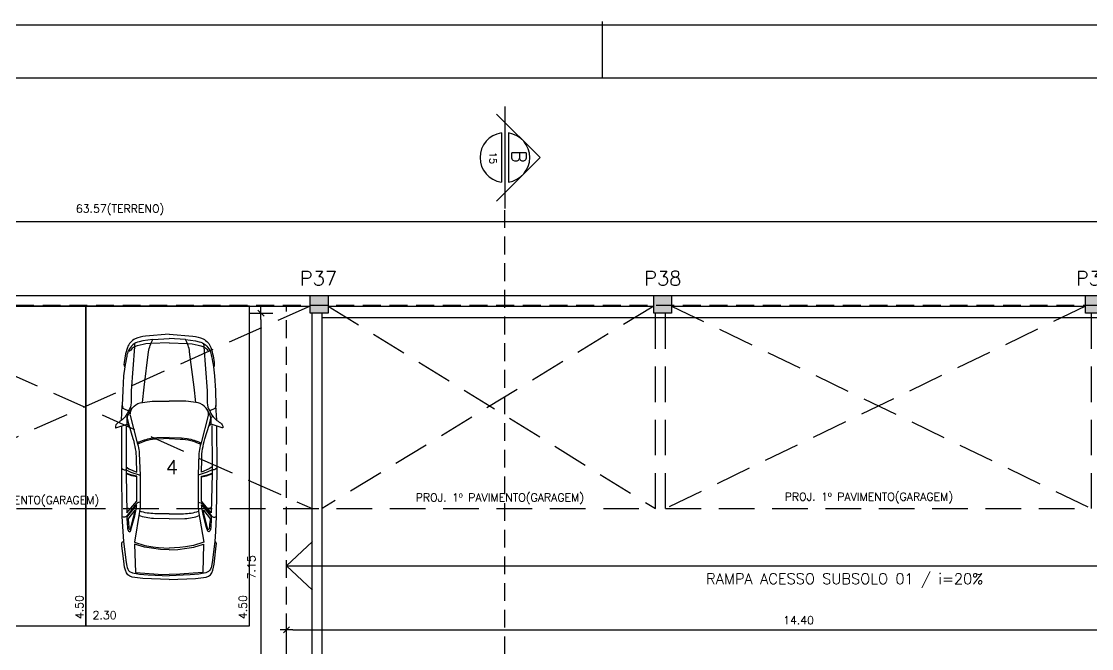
# Model space of a CAD drawing. Header units: millimetres. Extents: x 963.8 to 1035.8, y -131.7 to -87.
# Drawn here: x 999.09 to 1014.13, y -95.83 to -87.01 of the extents above; entities that cross this region are included whole.
import ezdxf
from ezdxf.enums import TextEntityAlignment as Align

# ---------------------------------------------------------------- set-up
doc = ezdxf.new("R2010")
doc.units = ezdxf.units.MM
doc.linetypes.add('BORDER2', pattern=[0.875, 0.25, -0.125, 0.25, -0.125, 0, -0.125])
doc.linetypes.add('DASHED2', pattern=[0.375, 0.25, -0.125])
for name, color, linetype in [('CERCADURA', 5, 'Continuous'), ('COTA', 11, 'Continuous'), ('EM VISTA', 2, 'Continuous'), ('HACHURA 1', 8, 'Continuous'), ('HACHURA PILAR VIGA', 8, 'Continuous'), ('IND CORTE', 3, 'Continuous'), ('INDICACOES', 2, 'Continuous'), ('LINHA', 1, 'Continuous'), ('PAREDE', 7, 'Continuous'), ('PILAR', 21, 'Continuous'), ('PISO', 1, 'Continuous'), ('PROJECAO', 1, 'DASHED2'), ('TEXTO 1', 3, 'Continuous'), ('TEXTO 2', 2, 'Continuous')]:
    doc.layers.add(name, color=color, linetype=linetype)
doc.styles.add('ROMANS', font='romans.shx')
doc.dimstyles.new('Copy of TICK75', dxfattribs={"dimtxt": 0.1125, "dimasz": 0.08800000000000001, "dimexe": 0.18, "dimexo": 0.0625, "dimgap": 0.07900000000000001, "dimtad": 1, "dimrnd": 0.005, "dimzin": 4, "dimdsep": 46, "dimtxsty": 'ROMANS', "dimblk1": 'TICK', "dimblk2": 'TICK', "dimsah": 1, "dimcen": 0.09, "dimse1": 1, "dimse2": 1, "dimclrd": 256, "dimclrt": 2, "dimaunit": 1, "dimadec": 0, "dimazin": 0, "dimtfac": 1, "dimtix": 1, "dimtmove": 2, "dimatfit": 3, "dimldrblk": 'TICK', "dimfxl": 1, "dimtolj": 1, "dimtzin": 0, "dimlwd": -1, "dimarcsym": 0})

# ---------------------------------------------------------------- blocks, each defined once
blk = doc.blocks.new('IND CORTE')
at = {"layer": 'IND CORTE', "color": 2}
for p, q in [((-0.01223641295382549, -0.002336918017165956), (0, 0.009899494936629338)), ((0.01223641295382549, -0.002336918017165956), (0, 0.009899494936629338)), ((-0.006928203230472718, 0.0009999999999976694), (0.006928203230017971, 0.0009999999999976694)), ((-0.006928203230472718, -0.001000000000002998), (0.006928203230017971, -0.001000000000002998))]:
    blk.add_line(p, q, dxfattribs=at)
at = {"layer": 'IND CORTE', "color": 7}
blk.add_line((-0.0143468238998139, 0), (0.0143468238998139, 1.77635683940025e-15), dxfattribs=at)
at = {"layer": 'IND CORTE', "color": 2}
for start, end in [(8.213210701578635, 171.7867892984214), (188.2132107015786, 351.786789298451)]:
    blk.add_arc((0, 0), 0.006999999999999998, start, end, dxfattribs=at)
at = {"layer": 'IND CORTE', "color": 7, "style": 'ROMANS'}
blk.add_attdef('A', text='', height=0.004, dxfattribs=at).set_placement((-0.0002638541395754146, 0.003983850563503921), align=Align.MIDDLE)
at = {"layer": 'IND CORTE', "style": 'ROMANS'}
blk.add_attdef('00/00', text='', height=0.002, dxfattribs=at).set_placement((0.0001095410193556745, -0.003320245139761369), align=Align.MIDDLE)
blk = doc.blocks.new('TICK')
at = {"layer": 'COTA'}
for p, q in [((0, 1.907592907288972), (0, -1.907600000000002)), ((-1, 0), (1, 0))]:
    blk.add_line(p, q, dxfattribs=at)
at = {"layer": 'COTA', "color": 2}
blk.add_line((0.5, 0.5), (-0.5, -0.5), dxfattribs=at)
blk = doc.blocks.new('*D114')
at = {"layer": 'COTA'}
blk.add_line((1002.901166401522, -95.5703805272799), (1017.125166401521, -95.5703805272799), dxfattribs=at)
at = {"layer": 'Defpoints', "color": 0}
for p in [(1017.213166401521, -95.5703805272799), (1002.813166401522, -95.83411532405012), (1017.213166401521, -95.83411532405012)]:
    blk.add_point(p, dxfattribs=at)
at = {"layer": 'COTA', "xscale": 0.08800000000000001, "yscale": 0.08800000000000001, "zscale": 0.08800000000000001, "rotation": 180}
blk.add_blockref('TICK', (1002.813166401522, -95.5703805272799), dxfattribs=at)
at = {"layer": 'COTA', "xscale": 0.08800000000000001, "yscale": 0.08800000000000001, "zscale": 0.08800000000000001}
blk.add_blockref('TICK', (1017.213166401521, -95.5703805272799), dxfattribs=at)
at = {"layer": 'COTA', "color": 2, "insert": (1010.013166401522, -95.4351305272799), "char_height": 0.1125, "attachment_point": 5, "style": 'ROMANS'}
blk.add_mtext('\\A1;14.40', dxfattribs=at)
blk = doc.blocks.new('*D89')
at = {"layer": 'COTA'}
blk.add_line((1002.45414283476, -91.20311861742852), (1002.45414283476, -98.17711861741802), dxfattribs=at)
at = {"layer": 'Defpoints', "color": 0}
for p in [(1003.148166401522, -91.11511861742852), (1002.45414283476, -98.26511861741801), (1003.173166401522, -98.26511861741801)]:
    blk.add_point(p, dxfattribs=at)
at = {"layer": 'COTA', "xscale": 0.08800000000000001, "yscale": 0.08800000000000001, "zscale": 0.08800000000000001}
for p, rotation in [((1002.45414283476, -91.11511861742852), 90), ((1002.45414283476, -98.26511861741801), 270)]:
    blk.add_blockref('TICK', p, dxfattribs=dict(at, rotation=rotation))
at = {"layer": 'COTA', "color": 2, "insert": (1002.31889283476, -94.69011861742327), "char_height": 0.1125, "attachment_point": 5, "rotation": 90, "style": 'ROMANS'}
blk.add_mtext('\\A1;7.15', dxfattribs=at)
blk = doc.blocks.new('VECTRA_P')
for p, q in [((1.15162914757218, 0.6822805562241001), (1.170250023715052, 0.6528511176516076)), ((1.961916044578647, 0.7454139204326111), (1.979962422656069, 0.7223204870060727)), ((1.979962422656069, 0.7223204870060727), (1.985978891584992, 0.7042858849629283)), ((1.985978891584992, 0.7042858849629283), (1.989588754992653, 0.6790374284784093)), ((1.989588754992653, 0.6790374284784093), (1.990423900686153, 0.671493906475348)), ((1.990423900686153, 0.671493906475348), (2.026474363584001, 0.5958986722658892)), ((2.068383374160682, 0.6255172471384185), (2.051368606376137, 0.671764355265168)), ((2.026474363584001, 0.5958986722658892), (2.072112204241598, 0.4536526510405565)), ((2.080714606053597, 0.581919385452693), (2.068383374160682, 0.6255172471384185)), ((2.085457364538449, 0.5582249002189883), (2.080714606053597, 0.581919385452693)), ((2.098737148128357, 0.5045626529906713), (2.085457364538449, 0.5582249002189883)), ((2.57970397046207, 0.6599597216620623), (2.594454901774334, 0.6032199314345235)), ((2.026474363584001, -0.5958986722660029), (2.072112204241598, -0.4536526510406702)), ((1.15162914757218, -0.6822805562241001), (1.170250023715052, -0.6528511176517213)), ((1.990423900686153, -0.671493906475348), (2.026474363584001, -0.5958986722660029)), ((2.068383374160682, -0.6255172471384185), (2.051368606376137, -0.671764355265168)), ((2.080714606053597, -0.5819193854528066), (2.068383374160682, -0.6255172471384185)), ((2.085457364538449, -0.558224900219102), (2.080714606053597, -0.5819193854528066)), ((2.098737148128357, -0.5045626529906713), (2.085457364538449, -0.558224900219102)), ((2.57970397046207, -0.659959721662176), (2.594454901774334, -0.6032199314345235)), ((1.961916044578647, -0.7454139204326111), (1.979962422656069, -0.7223204870060727)), ((1.979962422656069, -0.7223204870060727), (1.985978891584992, -0.7042858849629283)), ((1.985978891584992, -0.7042858849629283), (1.989588754992653, -0.679037428478523)), ((1.989588754992653, -0.679037428478523), (1.990423900686153, -0.671493906475348))]:
    blk.add_line(p, q)
for points in [[(-0.1320190883282919, 0), (-0.1008528512771925, 0.3712777887999437, -0.08670154319651346), (-0.05929786854237307, 0.5295766547779976, -0.2061370853005027), (0.07575582534574465, 0.6515446477206979, -0.06357708614580351), (0.3432660117429904, 0.7060409657887021, -0.1929015418481739), (0.3793655732205217, 0.6945910887162654), (0.5171960851145485, 0.7108090287478035), (0.7461727013100798, 0.7246750477327168), (0.9844009200173609, 0.7316080572252304, -0.2123161555323496), (1.031544989413998, 0.7122664558220322), (1.064733379409393, 0.6333655615015914), (1.105932718829692, 0.6539484086813445, 0.1044151366488792), (1.200920117955526, 0.7294188256335019, 0.0301351806626627), (1.253563734945978, 0.8014587652172622, -0.2682936796714216), (1.326807051562739, 0.8391939651780831, -0.4785956254922227), (1.33322840580616, 0.8303783016676789), (1.272714654757706, 0.6570473592398685), (1.205592214469572, 0.6575789908431489, 0.07179212366907503), (1.169655606317587, 0.6526825542728147, 0.07499638974959891), (1.055311823190578, 0.6004538237247061, 0.06072865727079466), (0.9932394701028251, 0.5482251102067721, 0.1684271616291917), (0.9344133794095235, 0.4151684846918897), (0.6970827053457818, 0.3922725282805004), (0.1430190510846003, 0.319669689655143, 0.09778805919175905), (-0.0518805754039704, 0.2539442399047402), (-0.02765396015858457, 0.4118647800966073), (-0.01496385400581346, 0.4671945899776802, -0.2331102208790654), (0.121166552410326, 0.6343367594729443, -0.06836519186026477), (0.2170667534214807, 0.6632412582611096, 0.01729510242172204), (0.3793655732205217, 0.6945910887162654, -1.253436740119883)], [(1.940061953170733, 0.6712413627540172), (1.973903712108701, 0.6277661184738008), (2.027083576273853, 0.5070015131835817), (1.81919857112964, 0.5094168206165932, -0.07434063790939607), (1.504953777822791, 0.5601379361052068), (1.291541432971783, 0.6263506538005004), (1.209012588917417, 0.646667233878361), (1.170250023715052, 0.6528511176516076)], [(1.302480391907473, 0.7423060514022382), (1.956488019347141, 0.7454784870308231), (2.719981998016639, 0.7363966926600369), (2.953366491197812, 0.724027900315491), (3.109233037354905, 0.7120479754479447), (3.435155155121226, 0.671325304586162), (3.492107656522627, 0.6606554445138499, -0.1399637996152884), (3.579909403339805, 0.6167904471864176), (3.598752007202737, 0.5730169360675745), (3.618832332368783, 0.4626404092400662), (3.629509649335454, 0.3282160887494001), (3.644570521449356, 0)], [(2.491741989655896, 0.4525810770871885), (2.499265473029567, 0.4769270229556923, -0.2003298297804957), (2.54221463858628, 0.5284238978956637), (2.703274031861039, 0.6560932425543342, 0.3624230789309417), (2.719981998016639, 0.7363966926600369, -80.84350076330199)], [(3.705103418840444, 0), (3.687676118608668, 0.4123476542511071), (3.666376141500322, 0.5768040427533379), (3.650885224581053, 0.6135648771266915, 0.1959473859716668), (3.598603413634144, 0.6658039790636394, 0.08120935695297105), (3.41700870031022, 0.709461599704241), (3.175920377006562, 0.7366809606781999), (3.144455636507253, 0.7379122608207354, 0.3157387096905431), (3.104851987431431, 0.7123847035670678, 0.1957327759611312)], [(0, 0), (0.01100997788407199, 0.2846534889434906), (0.01990737984293389, 0.3623728700364381, -0.0682736265983916), (0.06561340932655924, 0.5411331068120262, -0.1604009858186431), (0.1163875355390971, 0.6008365603314587, 0.06879540109318083), (0.1306029470446859, 0.6124578633485953, 0.4314913820364382), (0.1299568178129356, 0.6221422882064189), (0.121166552410326, 0.6343367594729443)], [(0.01380427847098531, 0.5384462209282219), (0.06561340932655924, 0.5411331068120262), (0.7545740267116834, 0.59217929466638), (0.9415556832018055, 0.5951214652479848, 0.1436300784178557), (1.064733379409393, 0.6333655615015914, -3.590325510716907)], [(1.045618133581172, 0.59388372044873), (1.076727934833489, 0.6047294415595843, -0.1328747460121915), (1.14068964302966, 0.6092944024107965), (1.566232963750565, 0.4994861561666539), (1.61415760560368, 0.4854507548602669, 0.06103242020598566), (1.731238507991758, 0.4661977104719881), (2.071216763625834, 0.4536549376532548), (2.569494616824027, 0.4523825266196582), (2.638939209312703, 0.4606149740656065), (3.118040953292134, 0.5408943775357784), (3.16894401815588, 0.3819467633020395), (3.190399290052714, 0.2533203557342176), (3.201126926001141, 0.1648896877585457), (3.212393651159488, 0)], [(2.534698532370136, 0.5080397249730595), (2.711863858989151, 0.6496561353155812, -0.2146323262784144), (2.749444390069829, 0.659311796173597), (2.89439782008418, 0.65072898652204, -0.1319395890471765), (2.949158005421083, 0.6324904989821789, -0.5639220405625647), (2.948084284509111, 0.6056692188208217), (2.891176627432099, 0.5852850288679292), (2.70864266633707, 0.5370067075473344), (2.630260441439795, 0.519841088243993, -0.04639468910887844), (2.534698532370136, 0.5080397249730595, 1.803463411316748)], [(2.618813082505106, 0.5352526315029991), (2.738148077828868, 0.6295860673130846, -0.2033426459790119), (2.776667617351364, 0.6401514130774331, 0.01387406641713885), (2.89751316936087, 0.6273220561341759, -0.2240254394216894), (2.918661142458333, 0.6152473752605374, -0.4267739444706883), (2.91647181800986, 0.6041927179279583), (2.715002453122445, 0.5522516273764495, -0.03871868372115205), (2.618813082505106, 0.5352526315029991, -4.743429449944328)], [(1.481285098968407, 0), (1.489861314243534, 0.1939859806047934), (1.500581560900347, 0.2796779036804082, -0.09356540660945266), (1.570813820307233, 0.498144588288028, -2.549356773437184)], [(1.500579436852966, 0), (1.506612150256963, 0.174864119810195, -0.1047644017369665), (1.585753946143235, 0.4937691635885813, 2.883450233120003)], [(2.675595540450946, 0), (2.67368617143126, 0.2247297064131999, 0.07648709176800697), (2.635403330633146, 0.4601958062893345, 15.10237595603503)], [(2.753879311264434, 0), (2.748151234121508, 0.245715505041403, 0.08483540131401172), (2.704118509171327, 0.4715365692737805, 10.94108114347921)], [(-0.1320190883282919, 0), (-0.1008528512771925, -0.3712777888000574, 0.08670154319651346), (-0.05929786854237307, -0.5295766547779976, 0.2061370853005027), (0.07575582534574465, -0.6515446477206979, 0.06357708614580351), (0.3432660117429904, -0.7060409657888158, 0.1929015418481739), (0.3793655732205217, -0.6945910887162654), (0.5171960851145485, -0.7108090287478035), (0.7461727013100798, -0.7246750477328305), (0.9844009200173609, -0.731608057225344, 0.2123161555323496), (1.031544989413998, -0.7122664558220322), (1.064733379409393, -0.6333655615017051), (1.105932718829692, -0.6539484086813445, -0.1044151366488792), (1.200920117955526, -0.7294188256335019, -0.0301351806626627), (1.253563734945978, -0.8014587652172622, 0.2682936796714216), (1.326807051562739, -0.8391939651781968, 0.4785956254922227), (1.33322840580616, -0.8303783016676789), (1.272714654757706, -0.6570473592399821), (1.205592214469572, -0.6575789908432625, -0.07179212366907503), (1.169655606317587, -0.6526825542728147, -0.07499638974959891), (1.055311823190578, -0.6004538237247061, -0.06072865727079466), (0.9932394701028251, -0.5482251102067721, -0.1684271616291917), (0.9344133794095235, -0.4151684846920034), (0.6970827053457818, -0.3922725282806141), (0.1430190510846003, -0.3196696896552567, -0.09778805919175905), (-0.0518805754039704, -0.2539442399048539), (-0.02765396015858457, -0.411864780096721), (-0.01496385400581346, -0.4671945899776802, 0.2331102208790654), (0.121166552410326, -0.634336759473058, 0.06836519186026477), (0.2170667534214807, -0.6632412582611096, -0.01729510242172204), (0.3793655732205217, -0.6945910887162654, 1.253436740119883)], [(0, 0), (0.01100997788407199, -0.2846534889434906), (0.01990737984293389, -0.3623728700365518, 0.0682736265983916), (0.06561340932655924, -0.5411331068120262, 0.1604009858186431), (0.1163875355390971, -0.6008365603314587, -0.06879540109318083), (0.1306029470446859, -0.612457863348709, -0.4314913820364382), (0.1299568178129356, -0.6221422882065326), (0.121166552410326, -0.634336759473058)], [(1.045618133581172, -0.59388372044873), (1.076727934833489, -0.6047294415595843, 0.1328747460121915), (1.14068964302966, -0.6092944024107965), (1.566232963750565, -0.4994861561666539), (1.61415760560368, -0.4854507548602669, -0.06103242020598566), (1.731238507991758, -0.4661977104719881), (2.071216763625834, -0.4536549376533685), (2.569494616824027, -0.4523825266196582), (2.638939209312703, -0.4606149740657202), (3.118040953292134, -0.5408943775357784), (3.16894401815588, -0.3819467633021532), (3.190399290052714, -0.2533203557342176), (3.201126926001141, -0.1648896877585457), (3.212393651159488, 0)], [(1.302480391907473, -0.7423060514022382), (1.956488019347141, -0.7454784870308231), (2.719981998016639, -0.7363966926601506), (2.953366491197812, -0.724027900315491), (3.109233037354905, -0.7120479754479447), (3.435155155121226, -0.671325304586162), (3.492107656522627, -0.6606554445139636, 0.1399637996152884), (3.579909403339805, -0.6167904471865313), (3.598752007202737, -0.5730169360675745), (3.618832332368783, -0.4626404092401799), (3.629509649335454, -0.3282160887496275), (3.644570521449356, 0)], [(1.481285098968407, 0), (1.489861314243534, -0.1939859806049071), (1.500581560900347, -0.2796779036805219, 0.09356540660945266), (1.570813820307233, -0.498144588288028, 2.549356773437184)], [(1.500579436852966, 0), (1.506612150256963, -0.1748641198103087, 0.1047644017369665), (1.585753946143235, -0.4937691635886949, -2.883450233120003)], [(2.675595540450946, 0), (2.67368617143126, -0.2247297064133136, -0.07648709176800697), (2.635403330633146, -0.4601958062894482, -15.10237595603503)], [(2.753879311264434, 0), (2.748151234121508, -0.245715505041403, -0.08483540131401172), (2.704118509171327, -0.4715365692737805, -10.94108114347921)], [(3.705103418840444, 0), (3.687676118608668, -0.4123476542511071), (3.666376141500322, -0.5768040427534515), (3.650885224581053, -0.6135648771266915, -0.1959473859716668), (3.598603413634144, -0.6658039790637531, -0.08120935695297105), (3.41700870031022, -0.7094615997043547), (3.175920377006562, -0.7366809606781999), (3.144455636507253, -0.7379122608207354, -0.3157387096905431), (3.104851987431431, -0.7123847035671815, -0.1957327759611312)], [(2.491741989655896, -0.4525810770871885), (2.499265473029567, -0.4769270229556923, 0.2003298297804957), (2.54221463858628, -0.5284238978957774), (2.703274031861039, -0.6560932425543342, -0.3624230789309417), (2.719981998016639, -0.7363966926601506, 80.84350076330199)], [(0.01380427847098531, -0.5384462209282219), (0.06561340932655924, -0.5411331068120262), (0.7545740267116834, -0.5921792946664937), (0.9415556832018055, -0.5951214652480985, -0.1436300784178557), (1.064733379409393, -0.6333655615017051, 3.590325510716907)], [(1.940061953170733, -0.6712413627541309), (1.973903712108701, -0.6277661184738008), (2.027083576273853, -0.5070015131836954), (1.81919857112964, -0.5094168206165932, 0.07434063790939607), (1.504953777822791, -0.5601379361052068), (1.291541432971783, -0.6263506538005004), (1.209012588917417, -0.646667233878361), (1.170250023715052, -0.6528511176517213)], [(2.534698532370136, -0.5080397249730595), (2.711863858989151, -0.6496561353156949, 0.2146323262784144), (2.749444390069829, -0.6593117961737107), (2.89439782008418, -0.6507289865221537, 0.1319395890471765), (2.949158005421083, -0.6324904989821789, 0.5639220405625647), (2.948084284509111, -0.6056692188208217), (2.891176627432099, -0.5852850288680429), (2.70864266633707, -0.5370067075474481), (2.630260441439795, -0.5198410882441067, 0.04639468910887844), (2.534698532370136, -0.5080397249730595, -1.803463411316748)], [(2.618813082505106, -0.5352526315029991), (2.738148077828868, -0.6295860673130846, 0.2033426459790119), (2.776667617351364, -0.6401514130775467, -0.01387406641713885), (2.89751316936087, -0.6273220561342896, 0.2240254394216894), (2.918661142458333, -0.6152473752606511, 0.4267739444706883), (2.91647181800986, -0.6041927179279583), (2.715002453122445, -0.5522516273766769, 0.03871868372115205), (2.618813082505106, -0.5352526315029991, 4.743429449944328)]]:
    blk.add_lwpolyline(points, format="xyb")
for points in [[(1.212392335146291, 0.74363472035634), (0.9844009200173609, 0.7316080572252304)], [(1.294064591853857, 0.6693665426258804), (1.940061953170733, 0.6712413627540172), (2.050083299866142, 0.6717930729574846), (2.66005630893266, 0.6581644038028571), (2.476662228310715, 0.5045626529906713), (2.088298292876033, 0.5045626529906713), (2.072177610864721, 0.5781282596408346), (2.059846408887942, 0.6150916681859826), (2.03991356029573, 0.6717420760440973)], [(1.272714654757706, 0.6570473592398685), (1.297673131656929, 0.6244482501025459)], [(3.23704989238399, 0), (3.231188897740527, 0.1366836483657607), (3.214458973123207, 0.2773760684380022), (3.195316758914156, 0.3836347962494528), (3.152778491820179, 0.5387725514564181), (3.590922589038996, 0.5260215163808653), (3.605810964572182, 0.3772592872267069), (3.618572450683615, 0.168992159598929), (3.622826289359487, 0)], [(-0.0518805754039704, 0.2539442399047402), (-0.06750177720167017, 0)], [(-0.0518805754039704, -0.2539442399048539), (-0.06750177720167017, 0)], [(3.23704989238399, 0), (3.231188897740527, -0.1366836483658744), (3.214458973123207, -0.2773760684380022), (3.195316758914156, -0.3836347962494528), (3.152778491820179, -0.5387725514565318), (3.590922589038996, -0.5260215163809789), (3.605810964572182, -0.3772592872268206), (3.618572450683615, -0.168992159598929), (3.622826289359487, 0)], [(1.272714654757706, -0.6570473592399821), (1.297673131656929, -0.6244482501025459)], [(1.294064591853857, -0.6693665426258804), (1.940061953170733, -0.6712413627541309), (2.050083299866142, -0.6717930729574846), (2.66005630893266, -0.6581644038029708), (2.476662228310715, -0.5045626529906713), (2.088298292876033, -0.5045626529906713), (2.072177610864721, -0.5781282596408346), (2.059846408887942, -0.6150916681859826), (2.03991356029573, -0.671742076044211)], [(1.212392335146291, -0.74363472035634), (0.9844009200173609, -0.731608057225344)]]:
    blk.add_lwpolyline(points)
for points in [[(0.9344133794095235, 0.4151684846918897, 0), (0.9293419320706562, 0.3808266873643333, 0), (0.916062627139322, 0.2630692569108533, 0), (0.916062627139322, 0, 0)], [(0.9344133794095235, -0.4151684846920034, 0), (0.9293419320706562, -0.380826687364447, 0), (0.916062627139322, -0.2630692569109669, 0), (0.916062627139322, 0, 0)]]:
    blk.add_polyline3d(points)
blk = doc.blocks.new('*D24')
at = {"layer": 'COTA'}
blk.add_line((1032.170495896275, -89.82742277090915), (968.7773810180072, -89.82742277090915), dxfattribs=at)
at = {"layer": 'Defpoints', "color": 0}
for p in [(968.6893810180072, -89.82742277090915), (968.6893810180072, -90.8651186174352), (1032.258495896275, -90.8651186174277)]:
    blk.add_point(p, dxfattribs=at)
at = {"layer": 'COTA', "xscale": 0.08800000000000001, "yscale": 0.08800000000000001, "zscale": 0.08800000000000001, "rotation": 180}
blk.add_blockref('TICK', (968.6893810180072, -89.82742277090915), dxfattribs=at)
at = {"layer": 'COTA', "xscale": 0.08800000000000001, "yscale": 0.08800000000000001, "zscale": 0.08800000000000001}
blk.add_blockref('TICK', (1032.258495896275, -89.82742277090915), dxfattribs=at)
at = {"layer": 'COTA', "color": 2, "insert": (1000.473938457141, -89.66270848519487), "char_height": 0.1125, "attachment_point": 5, "style": 'ROMANS'}
blk.add_mtext('\\A1;63.57(TERRENO)', dxfattribs=at)

msp = doc.modelspace()

# ---------------------------------------------------------------- hatches: boundary and pattern name
at = {"layer": 'HACHURA PILAR VIGA'}
h = msp.add_hatch(dxfattribs=at)
h.set_pattern_fill('CONCRE', color=256, scale=0.006)
h.set_pattern_definition([(0, (0, 0), (0.1524, 0.1524), [0.01905, -0.13335]), (90, (0, 0), (-0.1524, 0.1524), [0.01905, -0.13335]), (135, (0.01905, 0), (-0.152399999744268, 0), [0.02694076908, -0.18858538356]), (0, (0.01905, 0.085725), (0.1524, 0.1524), [0.01905, -0.13335]), (45, (0.028575, 0.0762), (0, 0.152399999744268), [0.01347037692, -0.20205576048]), (135, (0.028575, 0.0762), (-0.152399999744268, 0), [0.01347037692, -0.20205576048]), (0, (0.0762, 0.123825), (0.1524, 0.1524), [0.02694076908, -0.12545923092]), (45, (0.0762, 0.123825), (0, 0.152399999744268), [0.01905, -0.19647615264]), (135, (0.10314076908, 0.123825), (-0.152399999744268, 0), [0.01905, -0.19647615264]), (90, (0.104775, 0.0381), (-0.1524, 0.1524), [0.01905, -0.13335]), (45, (0.104775, 0.0381), (0, 0.152399999744268), [0.01347037692, -0.20205576048]), (135, (0.1143, 0.047625), (-0.152399999744268, 0), [0.01347037692, -0.20205576048]), (0, (0.01905, 0.0381), (0.1524, 0.1524), [0.009525, -0.127635]), (0, (0.13335, 0.0762), (0.1524, 0.1524), [0.009525, -0.127635]), (90, (0.085725, 0.09525), (-0.1524, 0.1524), [0.009525, -0.127635]), (135, (0.104775, 0.009525), (-0.152399999744268, 0), [0.01347037692, -0.20205576048]), (135, (0.0381, 0.1143), (-0.152399999744268, 0), [0.01347037692, -0.20205576048]), (45, (0.0714375, 0.05000625), (0, 0.152399999744268), [0.01347037692, -0.20205576048]), (90, (0.0523875, 0.01905), (-0.1524, 0.1524), [0.00238125, -0.15001875]), (90, (0.05953125, 0.08334375000000001), (-0.1524, 0.1524), [0.00238125, -0.15001875]), (90, (0.13096875, 0.1095375), (-0.1524, 0.1524), [0.00238125, -0.15001875]), (90, (0.13335, 0.028575), (-0.1524, 0.1524), [0.00238125, -0.15001875])])
h.paths.add_polyline_path([(971.3381664015105, -90.86511861742943), (971.0881664015219, -90.86511861742943), (971.0881664015221, -91.11511861741803), (971.3377181117153, -91.11511861741803)])
h.paths.add_polyline_path([(975.1681664015221, -90.865118617418), (974.9181664015334, -90.86511861742935), (974.9181664015221, -91.11511861741803), (975.1681664015221, -91.11511861741803)])
h.paths.add_polyline_path([(984.4681664015109, -90.86511861741803), (984.2181664015329, -90.86511861741806), (984.218166401522, -91.11511861741803), (984.4681664015111, -91.11511861741803)])
h.paths.add_polyline_path([(991.4581664015111, -90.86511861742886), (991.208166401522, -90.86511861742909), (991.2081664015218, -91.11511861741806), (991.4581664015111, -91.11511861741806)])
h.paths.add_polyline_path([(996.7981664015219, -90.86511861742869), (996.5481664015329, -90.86511861741803), (996.5481664015219, -91.11511861741803), (996.7981664015219, -91.11511861741803)])
h.paths.add_polyline_path([(1003.398166401511, -90.86511861742852), (1003.173166401522, -90.86511861741909), (1003.173166401522, -91.11511861742852), (1003.398166401512, -91.11511861742852)])
h.paths.add_polyline_path([(1003.173166401522, -90.86511861741909), (1003.148166401522, -90.86511861741803), (1003.148166401522, -91.11511861742852), (1003.173166401522, -91.11511861742852)])
h.paths.add_polyline_path([(1008.228166401522, -90.86511861741803), (1007.978066401527, -90.86521869746608), (1007.978166401512, -91.11511861742852), (1008.228166401522, -91.11511861741803)])
h.paths.add_polyline_path([(1014.298166401522, -90.86511861742821), (1014.048166401522, -90.86511861741803), (1014.048166401522, -91.11511861741803), (1014.298166401532, -91.11511861742852)])
h.paths.add_polyline_path([(1021.493166401512, -90.86511861742801), (1021.243166401522, -90.86511861741803), (1021.243166401522, -91.11511861741803), (1021.493166401522, -91.11511861741803)])

# ---------------------------------------------------------------- linework, layer by layer
at = {"layer": 'CERCADURA', "color": 11}
for p, q in [((1035.755804737159, -87.0599610198104), (963.7558047371567, -87.0599610198104)), ((1007.25580473716, -87.80996101981077), (1007.25580473716, -87.00911356218785))]:
    msp.add_line(p, q, dxfattribs=at)
at = {"layer": 'CERCADURA', "color": 5}
msp.add_line((1035.00580473716, -87.80996101981077), (965.6308047371549, -87.80996101981077), dxfattribs=at)
at = {"layer": 'EM VISTA'}
for p, q in [((1003.173166401522, -98.26511861741801), (1003.173166401522, -91.11511861742852)), ((1003.313166401522, -98.26511861741801), (1003.313166401522, -91.11511861742852))]:
    msp.add_line(p, q, dxfattribs=at)
at = {"layer": 'LINHA'}
for points in [[(997.6931664015235, -95.5151186174287), (999.9931664015228, -95.5151186174287), (999.9931664015228, -91.0151186174287), (997.6931664015235, -91.0151186174287)], [(999.9931664015228, -95.5151186174287), (1002.293166401522, -95.5151186174287), (1002.293166401522, -91.0151186174287), (999.9931664015228, -91.0151186174287)]]:
    msp.add_lwpolyline(points, close=True, dxfattribs=at)
at = {"layer": 'PAREDE'}
for p, q in [((991.4581664015113, -90.86511861742886), (1007.978067596353, -90.86511861742886)), ((1008.228166401522, -90.86511861741803), (1014.048166401522, -90.86511861742039)), ((996.7981664015219, -91.01511861742878), (1003.148166401522, -91.01511861742878)), ((1003.398166401512, -91.01511861742861), (1007.978126385499, -91.01511861742861)), ((1008.228166401522, -91.01511861742844), (1014.048166401522, -91.01511861742844))]:
    msp.add_line(p, q, dxfattribs=at)
at = {"layer": 'PILAR'}
for points in [[(1003.148166401522, -90.86511861741803), (1003.398166401512, -90.86511861742852), (1003.398166401512, -91.11511861742852), (1003.148166401522, -91.11511861742852), (1003.148166401522, -90.86521865745007)], [(1007.978166401522, -90.86521865745007), (1008.228166401522, -90.86511861741803), (1008.228166401522, -91.11511861741803), (1007.978166401512, -91.11511861742852), (1007.978066401527, -90.86521869746608)], [(1014.048166401522, -90.86511861741803), (1014.298166401522, -90.86511861742821), (1014.298166401532, -91.11511861742852), (1014.048166401522, -91.11511861741803), (1014.048166401522, -90.86511861741803)]]:
    msp.add_lwpolyline(points, dxfattribs=at)
at = {"layer": 'PISO'}
for p, q in [((1003.313166401522, -91.17511861741605), (1017.213166401521, -91.17511861742165)), ((1002.813166401522, -94.67011861742307), (1017.213166401522, -94.67011861742307))]:
    msp.add_line(p, q, dxfattribs=at)
at = {"layer": 'PROJECAO', "color": 3}
msp.add_line((1005.884269352857, -119.9132163924018), (1005.884269352857, -89.64267382037318), dxfattribs=at)
at = {"layer": 'PROJECAO', "color": 11, "ltscale": 2}
for p, q in [((1003.148166401522, -91.01511861742861), (996.768166401519, -93.86511861742869)), ((996.7981664015219, -91.01511861742878), (1003.173166401518, -93.86511861742852)), ((1007.978126385499, -91.01511861742847), (1003.313166401517, -93.86511861742852)), ((1003.398166401512, -91.01511861742861), (1008.003166401519, -93.86511861742841)), ((1014.048166401522, -91.01511861742827), (1008.143166401518, -93.86511861742841)), ((1008.228166401522, -91.01511861742844), (1014.13316640152, -93.86511861742824)), ((1008.003166401519, -93.86511861742841), (1008.003166401519, -91.11511861742747)), ((1008.143166401518, -93.86511861742838), (1008.143166401518, -91.11511861742159)), ((1014.13316640152, -93.86511861742818), (1014.13316640152, -91.11511861742159)), ((996.768166401519, -93.86511861742926), (1008.003166401519, -93.86511861742926)), ((1008.143166401518, -93.86511861742875), (1014.13316640152, -93.86511861742875))]:
    msp.add_line(p, q, dxfattribs=at)
at = {"layer": 'PROJECAO'}
msp.add_line((1002.813166401522, -98.215118617418), (1002.813166401522, -91.01511861742864), dxfattribs=at)
at = {"layer": 'PROJECAO', "linetype": 'BORDER2', "ltscale": 2}
for q in [(1003.252833166731, -94.25752670042115), (1003.252833166731, -95.08271053442499)]:
    msp.add_line((1002.813166401522, -94.67011861742307), q, dxfattribs=at)
at = {"layer": 'PROJECAO', "flags": 128}
msp.add_lwpolyline([(968.9869729554354, -91.01511861742955), (979.9978533825273, -120.5469263708209), (1030.060339534238, -118.0350710273425), (1032.248617659912, -91.00265937304108)], close=True, dxfattribs=at)

# ---------------------------------------------------------------- block references
at = {"layer": 'HACHURA 1', "xscale": 0.9, "yscale": 0.9, "zscale": 0.9, "rotation": 270}
msp.add_blockref('VECTRA_P', (1001.163038606155, -91.53005862381332), dxfattribs=at)
at = {"layer": 'INDICACOES', "xscale": 50, "yscale": 50, "zscale": 50, "rotation": 270}
msp.add_blockref('IND CORTE', (1005.884269352857, -88.92533262538248), dxfattribs=at).add_auto_attribs({'A': 'B', '00/00': '15'})

# ---------------------------------------------------------------- texts
at = {"layer": 'TEXTO 1', "style": 'ROMANS'}
for s, p in [('P37', (1003.001049133725, -90.7244187681687)), ('P38', (1007.842871756571, -90.7244187681687)), ('P39', (1013.912626758074, -90.7244187681687)), ('4', (1001.116616075947, -93.3816314307229))]:
    msp.add_text(s, height=0.2, dxfattribs=at).set_placement(p)
at = {"layer": 'TEXTO 2', "style": 'ROMANS'}
for s, height, p in [('PROJ. 1º PAVIMENTO(GARAGEM)', 0.1125, (997.8121007165932, -93.80118505017421)), ('PROJ. 1º PAVIMENTO(GARAGEM)', 0.1125, (1004.629355719724, -93.76473415457471)), ('PROJ. 1º PAVIMENTO(GARAGEM)', 0.1125, (1009.818020496878, -93.75336289253332)), ('RAMPA ACESSO SUBSOLO 01 / i=20%', 0.15, (1008.71290048687, -94.92768015248916)), ('2.30', 0.1125, (1000.087118608947, -95.42070125299944))]:
    msp.add_text(s, height=height, dxfattribs=at).set_placement(p)
for p in [(999.9569513497154, -95.42003982178736), (1002.256951349715, -95.42003982178736)]:
    msp.add_text('4.50', height=0.1125, rotation=90, dxfattribs=at).set_placement(p)

# ---------------------------------------------------------------- dimensions: what is measured, and where the dimension line sits
at = {"layer": 'COTA'}
dim = msp.add_linear_dim(base=(968.6893810180072, -89.82742277090915), p1=(1032.258495896275, -90.8651186174277), p2=(968.6893810180072, -90.8651186174352), text='63.57(TERRENO)', dimstyle='Copy of TICK75', dxfattribs=at)
dim.commit()
dim.dimension.update_dxf_attribs({"geometry": '*D24', "text_midpoint": (1000.473938457141, -89.66270848519487)})
dim = msp.add_linear_dim(base=(1002.45414283476, -98.26511861741801), p1=(1003.148166401522, -91.11511861742852), p2=(1003.173166401522, -98.26511861741801), angle=90, dimstyle='Copy of TICK75', dxfattribs=at)
dim.commit()
dim.dimension.update_dxf_attribs({"geometry": '*D89', "text_midpoint": (1002.31889283476, -94.69011861742327)})
dim = msp.add_linear_dim(base=(1017.213166401521, -95.5703805272799), p1=(1002.813166401522, -95.83411532405012), p2=(1017.213166401521, -95.83411532405012), dimstyle='Copy of TICK75', dxfattribs=at)
dim.commit()
dim.dimension.update_dxf_attribs({"geometry": '*D114', "text_midpoint": (1010.013166401522, -95.4351305272799)})

doc.saveas('drawing.dxf')
